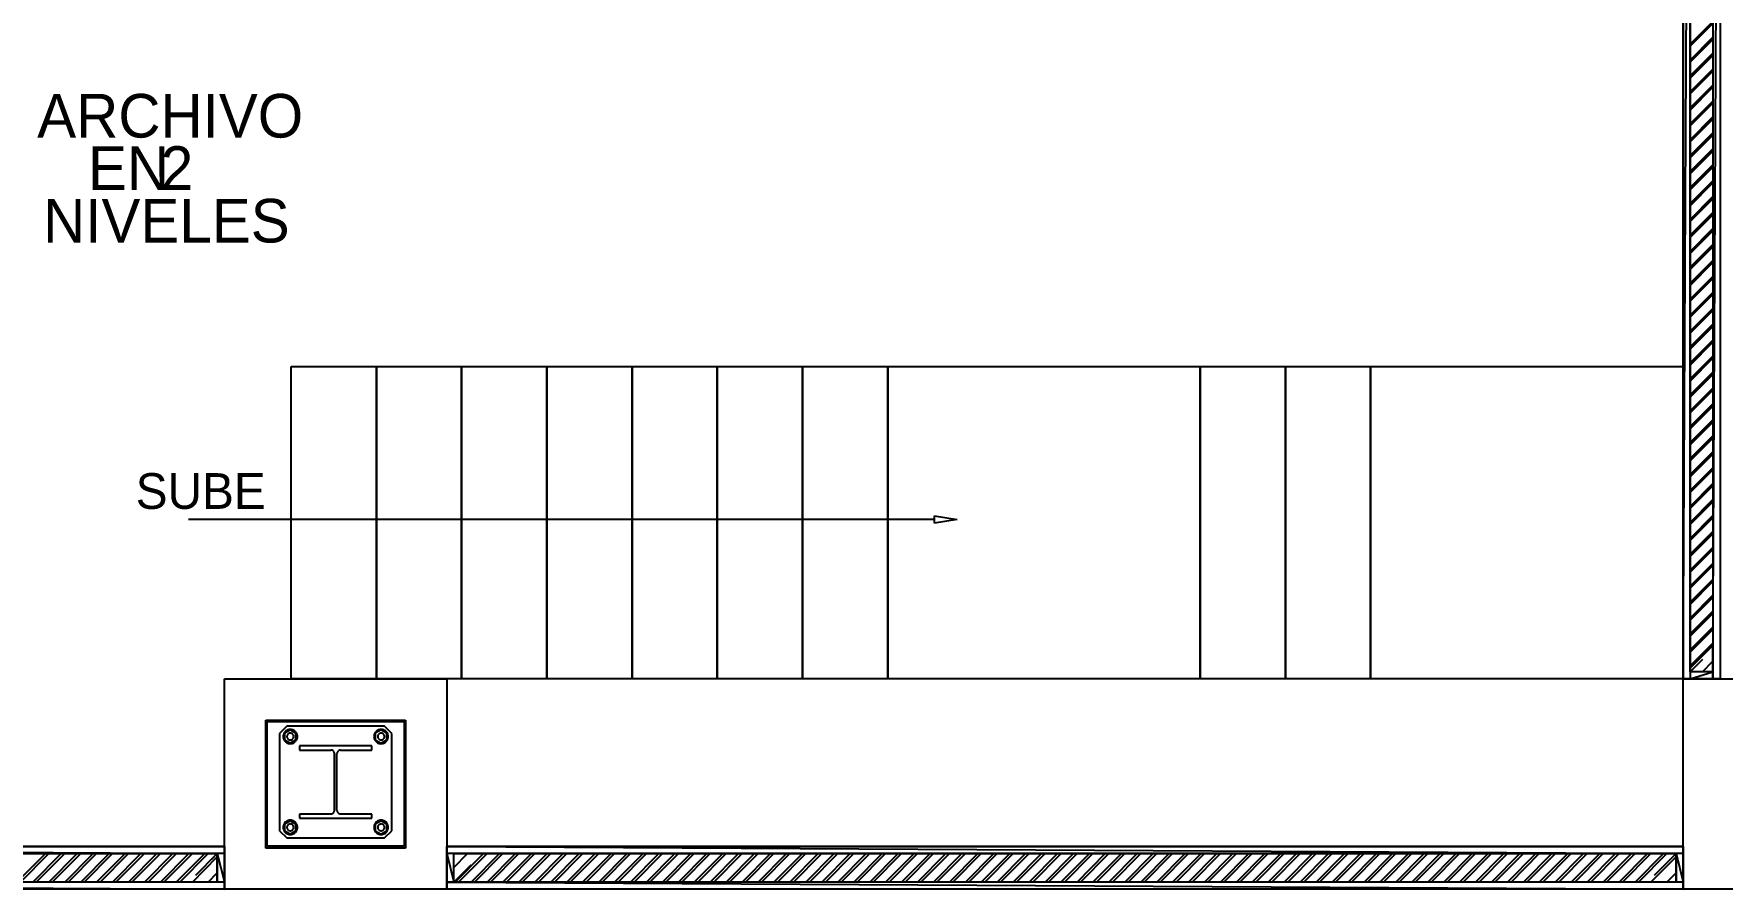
# Model space of a CAD drawing. Header units: millimetres. Extents: x 7649 to 34105, y 3983 to 25377.
# Drawn here: x 22382 to 28326, y 5375 to 8386 of the extents above; entities that cross this region are included whole.
import ezdxf

# ---------------------------------------------------------------- set-up
doc = ezdxf.new("R2010")
doc.units = ezdxf.units.MM

msp = doc.modelspace()

# ---------------------------------------------------------------- linework, layer by layer
at = {"layer": 'GEOMETRY', "color": 7}
for p, q in [((28188.00278, 11418.00556), (28188.00278, 6115.22639)), ((28188.00278, 6115.22639), (28212.87361, 11418.00556)), ((28188.00278, 6115.22639), (28212.87361, 11418.00556)), ((28212.87361, 11418.00556), (28212.87361, 6115.22639)), ((28292.77778, 11418.00556), (28292.77778, 6115.22639)), ((28292.77778, 6115.22639), (28318.17778, 11418.00556)), ((28292.77778, 6115.22639), (28318.17778, 11418.00556)), ((28318.17778, 11418.00556), (28318.17778, 6115.22639)), ((28212.87361, 8349.89722), (28292.77778, 8429.80139)), ((28212.87361, 8342.48889), (28292.77778, 8422.39306)), ((28212.87361, 8293.80556), (28292.77778, 8373.70972)), ((28212.87361, 8286.39722), (28292.77778, 8366.30139)), ((28212.87361, 8237.71389), (28292.77778, 8317.61806)), ((28212.87361, 8230.30556), (28292.77778, 8310.20972)), ((28212.87361, 8181.62222), (28292.77778, 8261.52639)), ((28212.87361, 8174.21389), (28292.77778, 8254.11806)), ((28212.87361, 8125.53056), (28292.77778, 8205.43472)), ((28212.87361, 8117.59306), (28292.77778, 8198.02639)), ((28212.87361, 8069.43889), (28292.77778, 8149.34306)), ((28212.87361, 8061.50139), (28292.77778, 8141.93472)), ((28212.87361, 8013.34722), (28292.77778, 8093.25139)), ((28212.87361, 8005.40972), (28292.77778, 8085.84306)), ((28212.87361, 7957.25556), (28292.77778, 8037.15972)), ((28212.87361, 7949.31806), (28292.77778, 8029.22222)), ((28212.87361, 7901.16389), (28292.77778, 7981.06806)), ((28212.87361, 7893.22639), (28292.77778, 7973.13056)), ((28212.87361, 7845.07222), (28292.77778, 7924.97639)), ((28212.87361, 7837.13472), (28292.77778, 7917.03889)), ((28212.87361, 7788.98056), (28292.77778, 7868.88472)), ((28212.87361, 7781.04306), (28292.77778, 7860.94722)), ((28212.87361, 7732.88889), (28292.77778, 7812.79306)), ((28212.87361, 7724.95139), (28292.77778, 7804.85556)), ((28212.87361, 7676.79722), (28292.77778, 7756.70139)), ((28212.87361, 7668.85972), (28292.77778, 7748.76389)), ((28212.87361, 7620.17639), (28292.77778, 7700.60972)), ((28212.87361, 7612.76806), (28292.77778, 7692.67222)), ((28212.87361, 7564.08472), (28292.77778, 7644.51806)), ((28212.87361, 7556.67639), (28292.77778, 7636.58056)), ((28212.87361, 7507.99306), (28292.77778, 7588.42639)), ((28212.87361, 7500.58472), (28292.77778, 7580.48889)), ((28212.87361, 7451.90139), (28292.77778, 7531.80556)), ((28212.87361, 7444.49306), (28292.77778, 7524.39722)), ((28212.87361, 7395.80972), (28292.77778, 7475.71389)), ((28212.87361, 7388.40139), (28292.77778, 7468.30556)), ((28212.87361, 7339.71806), (28292.77778, 7419.62222)), ((28212.87361, 7332.30972), (28292.77778, 7412.21389)), ((28212.87361, 7283.62639), (28292.77778, 7363.53056)), ((28212.87361, 7276.21806), (28292.77778, 7356.12222)), ((28212.87361, 7227.53472), (28292.77778, 7307.43889)), ((28212.87361, 7219.59722), (28292.77778, 7300.03056)), ((28212.87361, 7171.44306), (28292.77778, 7251.34722)), ((28212.87361, 7163.50556), (28292.77778, 7243.93889)), ((28212.87361, 7115.35139), (28292.77778, 7195.25556)), ((28212.87361, 7107.41389), (28292.77778, 7187.31806)), ((28212.87361, 7059.25972), (28292.77778, 7139.16389)), ((28212.87361, 7051.32222), (28292.77778, 7131.22639)), ((28212.87361, 7003.16806), (28292.77778, 7083.07222)), ((28212.87361, 6995.23056), (28292.77778, 7075.13472)), ((28212.87361, 6947.07639), (28292.77778, 7026.98056)), ((28212.87361, 6939.13889), (28292.77778, 7019.04306)), ((28212.87361, 6890.98472), (28292.77778, 6970.88889)), ((28212.87361, 6883.04722), (28292.77778, 6962.95139)), ((28212.87361, 6834.89306), (28292.77778, 6914.79722)), ((28212.87361, 6826.95556), (28292.77778, 6906.85972)), ((28212.87361, 6778.27222), (28292.77778, 6858.70556)), ((28212.87361, 6770.86389), (28292.77778, 6850.76806)), ((28212.87361, 6722.18056), (28292.77778, 6802.61389)), ((28212.87361, 6714.77222), (28292.77778, 6794.67639)), ((28212.87361, 6666.08889), (28292.77778, 6746.52222)), ((28212.87361, 6658.68056), (28292.77778, 6738.58472)), ((22963.54028, 6676.14306), (22926.49861, 6676.14306)), ((25552.75278, 6676.14306), (22963.54028, 6676.14306)), ((25552.75278, 6689.37222), (25632.65694, 6676.14306)), ((25552.75278, 6662.91389), (25552.75278, 6689.37222)), ((25632.65694, 6676.14306), (25552.75278, 6662.91389)), ((28212.87361, 6609.99722), (28292.77778, 6689.90139)), ((28212.87361, 6602.58889), (28292.77778, 6682.49306)), ((28212.87361, 6553.90556), (28292.77778, 6633.80972)), ((28212.87361, 6546.49722), (28292.77778, 6626.40139)), ((28212.87361, 6497.81389), (28292.77778, 6577.71806)), ((28212.87361, 6490.40556), (28292.77778, 6570.30972)), ((28212.87361, 6441.72222), (28292.77778, 6521.62639)), ((28212.87361, 6434.31389), (28292.77778, 6514.21806)), ((28212.87361, 6385.63056), (28292.77778, 6465.53472)), ((28212.87361, 6377.69306), (28292.77778, 6458.12639)), ((28212.87361, 6329.53889), (28292.77778, 6409.44306)), ((28212.87361, 6321.60139), (28292.77778, 6402.03472)), ((28212.87361, 6273.44722), (28292.77778, 6353.35139)), ((28212.87361, 6265.50972), (28292.77778, 6345.94306)), ((28212.87361, 6217.35556), (28292.77778, 6297.25972)), ((28212.87361, 6209.41806), (28292.77778, 6289.32222)), ((28212.87361, 6161.26389), (28292.77778, 6241.16806)), ((28212.87361, 6153.32639), (28292.77778, 6233.23056)), ((28212.87361, 6140.09722), (28257.85278, 6185.07639)), ((28212.87361, 6140.09722), (28212.87361, 6115.22639)), ((28212.87361, 6115.22639), (28292.77778, 6140.09722)), ((28292.77778, 6140.09722), (28212.87361, 6140.09722)), ((28212.87361, 6115.22639), (28292.77778, 6140.09722)), ((28255.73611, 6140.09722), (28292.77778, 6177.13889)), ((28292.77778, 6140.09722), (28292.77778, 6115.22639)), ((28212.87361, 6115.22639), (28188.00278, 6115.22639)), ((28292.77778, 6115.22639), (28212.87361, 6115.22639)), ((28318.17778, 6115.22639), (28292.77778, 6115.22639)), ((23272.57361, 5949.06806), (23247.17361, 5923.66806)), ((23616.53194, 5949.06806), (23272.57361, 5949.06806)), ((23641.93194, 5923.66806), (23616.53194, 5949.06806)), ((23247.17361, 5923.66806), (23247.17361, 5580.76806)), ((23260.10306, 5915.70169), (23259.87361, 5912.29097)), ((23259.87361, 5912.29097), (23260.10306, 5908.88026)), ((23260.77144, 5918.97294), (23260.10306, 5915.70169)), ((23260.10306, 5908.88026), (23260.77144, 5905.60901)), ((23261.84881, 5922.07478), (23260.77144, 5918.97294)), ((23260.77144, 5905.60901), (23261.84881, 5902.50716)), ((23263.30523, 5924.97727), (23261.84881, 5922.07478)), ((23261.84881, 5902.50716), (23263.30523, 5899.60468)), ((23265.11076, 5927.65045), (23263.30523, 5924.97727)), ((23263.30523, 5899.60468), (23265.11076, 5896.9315)), ((23284.74444, 5935.83889), (23264.10694, 5924.19722)), ((23264.10694, 5924.19722), (23264.10694, 5900.38472)), ((23264.10694, 5900.38472), (23284.74444, 5888.74306)), ((23267.23544, 5930.06437), (23265.11076, 5927.65045)), ((23265.11076, 5896.9315), (23267.23544, 5894.51757)), ((23269.64933, 5932.18909), (23267.23544, 5930.06437)), ((23267.23544, 5894.51757), (23269.64933, 5892.39286)), ((23272.3225, 5933.99465), (23269.64933, 5932.18909)), ((23269.64933, 5892.39286), (23272.3225, 5890.58729)), ((23275.225, 5935.45111), (23272.3225, 5933.99465)), ((23272.3225, 5890.58729), (23275.225, 5889.13083)), ((23273.21147, 5913.90662), (23273.10278, 5912.29097)), ((23273.10278, 5912.29097), (23273.21147, 5910.67533)), ((23273.5281, 5915.45619), (23273.21147, 5913.90662)), ((23273.21147, 5910.67533), (23273.5281, 5909.12575)), ((23274.03848, 5916.9255), (23273.5281, 5915.45619)), ((23273.5281, 5909.12575), (23274.03848, 5907.65644)), ((23274.7284, 5918.30037), (23274.03848, 5916.9255)), ((23274.03848, 5907.65644), (23274.7284, 5906.28158)), ((23275.5837, 5919.56661), (23274.7284, 5918.30037)), ((23274.7284, 5906.28158), (23275.5837, 5905.01534)), ((23278.32688, 5936.52852), (23275.225, 5935.45111)), ((23275.225, 5889.13083), (23278.32688, 5888.05342)), ((23276.59016, 5920.71003), (23275.5837, 5919.56661)), ((23275.5837, 5905.01534), (23276.59016, 5903.87191)), ((23277.73361, 5921.71646), (23276.59016, 5920.71003)), ((23276.59016, 5903.87191), (23277.73361, 5902.86548)), ((23278.99986, 5922.57171), (23277.73361, 5921.71646)), ((23277.73361, 5902.86548), (23278.99986, 5902.01023)), ((23281.59821, 5937.19693), (23278.32688, 5936.52852)), ((23278.32688, 5888.05342), (23281.59821, 5887.38501)), ((23280.37472, 5923.2616), (23278.99986, 5922.57171)), ((23278.99986, 5902.01023), (23280.37472, 5901.32035)), ((23281.84399, 5923.77193), (23280.37472, 5923.2616)), ((23280.37472, 5901.32035), (23281.84399, 5900.81001)), ((23285.00903, 5937.42639), (23281.59821, 5937.19693)), ((23281.59821, 5887.38501), (23285.00903, 5887.15556)), ((23283.39349, 5924.08854), (23281.84399, 5923.77193)), ((23281.84399, 5900.81001), (23283.39349, 5900.49341)), ((23285.00903, 5924.19722), (23283.39349, 5924.08854)), ((23283.39349, 5900.49341), (23285.00903, 5900.38472)), ((23304.85278, 5924.19722), (23284.74444, 5935.83889)), ((23284.74444, 5888.74306), (23304.85278, 5900.38472)), ((23288.41985, 5937.19693), (23285.00903, 5937.42639)), ((23286.62457, 5924.08854), (23285.00903, 5924.19722)), ((23285.00903, 5900.38472), (23286.62457, 5900.49341)), ((23285.00903, 5887.15556), (23288.41985, 5887.38501)), ((23288.17407, 5923.77193), (23286.62457, 5924.08854)), ((23286.62457, 5900.49341), (23288.17407, 5900.81001)), ((23289.64334, 5923.2616), (23288.17407, 5923.77193)), ((23288.17407, 5900.81001), (23289.64334, 5901.32035)), ((23291.69117, 5936.52852), (23288.41985, 5937.19693)), ((23288.41985, 5887.38501), (23291.69117, 5888.05342)), ((23291.01819, 5922.57171), (23289.64334, 5923.2616)), ((23289.64334, 5901.32035), (23291.01819, 5902.01023)), ((23292.28444, 5921.71646), (23291.01819, 5922.57171)), ((23291.01819, 5902.01023), (23292.28444, 5902.86548)), ((23294.79306, 5935.45111), (23291.69117, 5936.52852)), ((23291.69117, 5888.05342), (23294.79306, 5889.13083)), ((23293.42789, 5920.71003), (23292.28444, 5921.71646)), ((23292.28444, 5902.86548), (23293.42789, 5903.87191)), ((23294.43436, 5919.56661), (23293.42789, 5920.71003)), ((23293.42789, 5903.87191), (23294.43436, 5905.01534)), ((23295.28965, 5918.30037), (23294.43436, 5919.56661)), ((23294.43436, 5905.01534), (23295.28965, 5906.28158)), ((23297.69555, 5933.99465), (23294.79306, 5935.45111)), ((23294.79306, 5889.13083), (23297.69555, 5890.58729)), ((23295.97958, 5916.9255), (23295.28965, 5918.30037)), ((23295.28965, 5906.28158), (23295.97958, 5907.65644)), ((23296.48995, 5915.45619), (23295.97958, 5916.9255)), ((23295.97958, 5907.65644), (23296.48995, 5909.12575)), ((23296.80658, 5913.90662), (23296.48995, 5915.45619)), ((23296.48995, 5909.12575), (23296.80658, 5910.67533)), ((23296.91528, 5912.29097), (23296.80658, 5913.90662)), ((23296.80658, 5910.67533), (23296.91528, 5912.29097)), ((23300.36872, 5932.18909), (23297.69555, 5933.99465)), ((23297.69555, 5890.58729), (23300.36872, 5892.39286)), ((23302.78262, 5930.06437), (23300.36872, 5932.18909)), ((23300.36872, 5892.39286), (23302.78262, 5894.51757)), ((23304.9073, 5927.65045), (23302.78262, 5930.06437)), ((23302.78262, 5894.51757), (23304.9073, 5896.9315)), ((23304.85278, 5900.38472), (23304.85278, 5924.19722)), ((23306.71282, 5924.97727), (23304.9073, 5927.65045)), ((23304.9073, 5896.9315), (23306.71282, 5899.60468)), ((23308.16924, 5922.07478), (23306.71282, 5924.97727)), ((23306.71282, 5899.60468), (23308.16924, 5902.50716)), ((23309.24661, 5918.97294), (23308.16924, 5922.07478)), ((23308.16924, 5902.50716), (23309.24661, 5905.60901)), ((23309.915, 5915.70169), (23309.24661, 5918.97294)), ((23309.24661, 5905.60901), (23309.915, 5908.88026)), ((23310.14444, 5912.29097), (23309.915, 5915.70169)), ((23309.915, 5908.88026), (23310.14444, 5912.29097)), ((23579.71973, 5915.70169), (23579.49028, 5912.29097)), ((23579.49028, 5912.29097), (23579.71973, 5908.88026)), ((23580.38811, 5918.97294), (23579.71973, 5915.70169)), ((23579.71973, 5908.88026), (23580.38811, 5905.60901)), ((23581.46548, 5922.07478), (23580.38811, 5918.97294)), ((23580.38811, 5905.60901), (23581.46548, 5902.50716)), ((23582.9219, 5924.97727), (23581.46548, 5922.07478)), ((23581.46548, 5902.50716), (23582.9219, 5899.60468)), ((23584.72742, 5927.65045), (23582.9219, 5924.97727)), ((23582.9219, 5899.60468), (23584.72742, 5896.9315)), ((23604.36111, 5935.83889), (23584.25278, 5924.19722)), ((23584.25278, 5924.19722), (23584.25278, 5900.38472)), ((23584.25278, 5900.38472), (23604.36111, 5888.74306)), ((23586.8521, 5930.06437), (23584.72742, 5927.65045)), ((23584.72742, 5896.9315), (23586.8521, 5894.51757)), ((23589.266, 5932.18909), (23586.8521, 5930.06437)), ((23586.8521, 5894.51757), (23589.266, 5892.39286)), ((23591.93917, 5933.99465), (23589.266, 5932.18909)), ((23589.266, 5892.39286), (23591.93917, 5890.58729)), ((23594.84167, 5935.45111), (23591.93917, 5933.99465)), ((23591.93917, 5890.58729), (23594.84167, 5889.13083)), ((23592.82814, 5913.90662), (23592.71944, 5912.29097)), ((23592.71944, 5912.29097), (23592.82814, 5910.67533)), ((23593.14477, 5915.45619), (23592.82814, 5913.90662)), ((23592.82814, 5910.67533), (23593.14477, 5909.12575)), ((23593.65514, 5916.9255), (23593.14477, 5915.45619)), ((23593.14477, 5909.12575), (23593.65514, 5907.65644)), ((23594.34507, 5918.30037), (23593.65514, 5916.9255)), ((23593.65514, 5907.65644), (23594.34507, 5906.28158)), ((23595.20036, 5919.56661), (23594.34507, 5918.30037)), ((23594.34507, 5906.28158), (23595.20036, 5905.01534)), ((23597.94355, 5936.52852), (23594.84167, 5935.45111)), ((23594.84167, 5889.13083), (23597.94355, 5888.05342)), ((23596.20683, 5920.71003), (23595.20036, 5919.56661)), ((23595.20036, 5905.01534), (23596.20683, 5903.87191)), ((23597.35028, 5921.71646), (23596.20683, 5920.71003)), ((23596.20683, 5903.87191), (23597.35028, 5902.86548)), ((23598.61653, 5922.57171), (23597.35028, 5921.71646)), ((23597.35028, 5902.86548), (23598.61653, 5902.01023)), ((23601.21487, 5937.19693), (23597.94355, 5936.52852)), ((23597.94355, 5888.05342), (23601.21487, 5887.38501)), ((23599.99138, 5923.2616), (23598.61653, 5922.57171)), ((23598.61653, 5902.01023), (23599.99138, 5901.32035)), ((23601.46066, 5923.77193), (23599.99138, 5923.2616)), ((23599.99138, 5901.32035), (23601.46066, 5900.81001)), ((23604.62569, 5937.42639), (23601.21487, 5937.19693)), ((23601.21487, 5887.38501), (23604.62569, 5887.15556)), ((23603.01016, 5924.08854), (23601.46066, 5923.77193)), ((23601.46066, 5900.81001), (23603.01016, 5900.49341)), ((23604.62569, 5924.19722), (23603.01016, 5924.08854)), ((23603.01016, 5900.49341), (23604.62569, 5900.38472)), ((23624.99861, 5924.19722), (23604.36111, 5935.83889)), ((23604.36111, 5888.74306), (23624.99861, 5900.38472)), ((23608.03652, 5937.19693), (23604.62569, 5937.42639)), ((23606.24123, 5924.08854), (23604.62569, 5924.19722)), ((23604.62569, 5900.38472), (23606.24123, 5900.49341)), ((23604.62569, 5887.15556), (23608.03652, 5887.38501)), ((23607.79073, 5923.77193), (23606.24123, 5924.08854)), ((23606.24123, 5900.49341), (23607.79073, 5900.81001)), ((23609.26, 5923.2616), (23607.79073, 5923.77193)), ((23607.79073, 5900.81001), (23609.26, 5901.32035)), ((23611.30784, 5936.52852), (23608.03652, 5937.19693)), ((23608.03652, 5887.38501), (23611.30784, 5888.05342)), ((23610.63486, 5922.57171), (23609.26, 5923.2616)), ((23609.26, 5901.32035), (23610.63486, 5902.01023)), ((23611.90111, 5921.71646), (23610.63486, 5922.57171)), ((23610.63486, 5902.01023), (23611.90111, 5902.86548)), ((23614.40972, 5935.45111), (23611.30784, 5936.52852)), ((23611.30784, 5888.05342), (23614.40972, 5889.13083)), ((23613.04456, 5920.71003), (23611.90111, 5921.71646)), ((23611.90111, 5902.86548), (23613.04456, 5903.87191)), ((23614.05103, 5919.56661), (23613.04456, 5920.71003)), ((23613.04456, 5903.87191), (23614.05103, 5905.01534)), ((23614.90632, 5918.30037), (23614.05103, 5919.56661)), ((23614.05103, 5905.01534), (23614.90632, 5906.28158)), ((23617.31222, 5933.99465), (23614.40972, 5935.45111)), ((23614.40972, 5889.13083), (23617.31222, 5890.58729)), ((23615.59625, 5916.9255), (23614.90632, 5918.30037)), ((23614.90632, 5906.28158), (23615.59625, 5907.65644)), ((23616.10662, 5915.45619), (23615.59625, 5916.9255)), ((23615.59625, 5907.65644), (23616.10662, 5909.12575)), ((23616.42325, 5913.90662), (23616.10662, 5915.45619)), ((23616.10662, 5909.12575), (23616.42325, 5910.67533)), ((23616.53194, 5912.29097), (23616.42325, 5913.90662)), ((23616.42325, 5910.67533), (23616.53194, 5912.29097)), ((23619.98539, 5932.18909), (23617.31222, 5933.99465)), ((23617.31222, 5890.58729), (23619.98539, 5892.39286)), ((23622.39929, 5930.06437), (23619.98539, 5932.18909)), ((23619.98539, 5892.39286), (23622.39929, 5894.51757)), ((23624.52397, 5927.65045), (23622.39929, 5930.06437)), ((23622.39929, 5894.51757), (23624.52397, 5896.9315)), ((23626.32949, 5924.97727), (23624.52397, 5927.65045)), ((23624.52397, 5896.9315), (23626.32949, 5899.60468)), ((23624.99861, 5900.38472), (23624.99861, 5924.19722)), ((23627.78591, 5922.07478), (23626.32949, 5924.97727)), ((23626.32949, 5899.60468), (23627.78591, 5902.50716)), ((23628.86328, 5918.97294), (23627.78591, 5922.07478)), ((23627.78591, 5902.50716), (23628.86328, 5905.60901)), ((23629.53166, 5915.70169), (23628.86328, 5918.97294)), ((23628.86328, 5905.60901), (23629.53166, 5908.88026)), ((23629.76111, 5912.29097), (23629.53166, 5915.70169)), ((23629.53166, 5908.88026), (23629.76111, 5912.29097)), ((23641.93194, 5580.76806), (23641.93194, 5923.66806)), ((23572.08194, 5879.21806), (23317.02361, 5879.21806)), ((23317.02361, 5879.21806), (23317.02361, 5864.93056)), ((23317.02361, 5864.93056), (23427.61944, 5864.93056)), ((23429.57164, 5864.81703), (23427.88403, 5864.93056)), ((23431.19018, 5864.48634), (23429.57164, 5864.81703)), ((23432.72485, 5863.95331), (23431.19018, 5864.48634)), ((23434.16084, 5863.23274), (23432.72485, 5863.95331)), ((23435.48334, 5862.33945), (23434.16084, 5863.23274)), ((23436.67755, 5861.28827), (23435.48334, 5862.33945)), ((23437.72866, 5860.09401), (23436.67755, 5861.28827)), ((23438.62185, 5858.77149), (23437.72866, 5860.09401)), ((23439.34234, 5857.33553), (23438.62185, 5858.77149)), ((23439.8753, 5855.80093), (23439.34234, 5857.33553)), ((23440.20594, 5854.18253), (23439.8753, 5855.80093)), ((23440.31944, 5852.49514), (23440.20594, 5854.18253)), ((23440.31944, 5652.20556), (23440.31944, 5852.23056)), ((23448.78611, 5652.20556), (23448.78611, 5852.23056)), ((23449.42878, 5854.18253), (23449.31528, 5852.49514)), ((23449.75942, 5855.80093), (23449.42878, 5854.18253)), ((23450.29238, 5857.33553), (23449.75942, 5855.80093)), ((23451.01287, 5858.77149), (23450.29238, 5857.33553)), ((23451.90607, 5860.09401), (23451.01287, 5858.77149)), ((23452.95717, 5861.28827), (23451.90607, 5860.09401)), ((23454.15138, 5862.33945), (23452.95717, 5861.28827)), ((23455.47388, 5863.23274), (23454.15138, 5862.33945)), ((23456.90987, 5863.95331), (23455.47388, 5863.23274)), ((23458.44454, 5864.48634), (23456.90987, 5863.95331)), ((23460.06308, 5864.81703), (23458.44454, 5864.48634)), ((23461.75069, 5864.93056), (23460.06308, 5864.81703)), ((23461.48611, 5864.93056), (23572.08194, 5864.93056)), ((23572.08194, 5864.93056), (23572.08194, 5879.21806)), ((23438.62185, 5646.19379), (23439.34234, 5647.62975)), ((23439.34234, 5647.62975), (23439.8753, 5649.16434)), ((23439.8753, 5649.16434), (23440.20594, 5650.78275)), ((23440.20594, 5650.78275), (23440.31944, 5652.47014)), ((23449.31528, 5652.47014), (23449.42878, 5650.78275)), ((23449.42878, 5650.78275), (23449.75942, 5649.16434)), ((23449.75942, 5649.16434), (23450.29238, 5647.62975)), ((23450.29238, 5647.62975), (23451.01287, 5646.19379)), ((23260.10306, 5596.08502), (23259.87361, 5592.67431)), ((23259.87361, 5592.67431), (23260.10306, 5589.26359)), ((23260.77144, 5599.35627), (23260.10306, 5596.08502)), ((23260.10306, 5589.26359), (23260.77144, 5585.99234)), ((23261.84881, 5602.45812), (23260.77144, 5599.35627)), ((23263.30523, 5605.3606), (23261.84881, 5602.45812)), ((23265.11076, 5608.03378), (23263.30523, 5605.3606)), ((23284.74444, 5615.69306), (23264.10694, 5604.05139)), ((23264.10694, 5604.05139), (23264.10694, 5580.23889)), ((23267.23544, 5610.4477), (23265.11076, 5608.03378)), ((23269.64933, 5612.57242), (23267.23544, 5610.4477)), ((23272.3225, 5614.37799), (23269.64933, 5612.57242)), ((23275.225, 5615.83445), (23272.3225, 5614.37799)), ((23273.21147, 5594.28995), (23273.10278, 5592.67431)), ((23273.10278, 5592.67431), (23273.21147, 5591.05866)), ((23273.5281, 5595.83952), (23273.21147, 5594.28995)), ((23273.21147, 5591.05866), (23273.5281, 5589.50909)), ((23274.03848, 5597.30883), (23273.5281, 5595.83952)), ((23273.5281, 5589.50909), (23274.03848, 5588.03978)), ((23274.7284, 5598.6837), (23274.03848, 5597.30883)), ((23274.03848, 5588.03978), (23274.7284, 5586.66491)), ((23275.5837, 5599.94994), (23274.7284, 5598.6837)), ((23278.32688, 5616.91186), (23275.225, 5615.83445)), ((23276.59016, 5601.09337), (23275.5837, 5599.94994)), ((23277.73361, 5602.0998), (23276.59016, 5601.09337)), ((23278.99986, 5602.95504), (23277.73361, 5602.0998)), ((23281.59821, 5617.58026), (23278.32688, 5616.91186)), ((23280.37472, 5603.64493), (23278.99986, 5602.95504)), ((23281.84399, 5604.15527), (23280.37472, 5603.64493)), ((23285.00903, 5617.80972), (23281.59821, 5617.58026)), ((23283.39349, 5604.47187), (23281.84399, 5604.15527)), ((23285.00903, 5604.58056), (23283.39349, 5604.47187)), ((23304.85278, 5604.05139), (23284.74444, 5615.69306)), ((23288.41985, 5617.58026), (23285.00903, 5617.80972)), ((23286.62457, 5604.47187), (23285.00903, 5604.58056)), ((23288.17407, 5604.15527), (23286.62457, 5604.47187)), ((23289.64334, 5603.64493), (23288.17407, 5604.15527)), ((23291.69117, 5616.91186), (23288.41985, 5617.58026)), ((23291.01819, 5602.95504), (23289.64334, 5603.64493)), ((23292.28444, 5602.0998), (23291.01819, 5602.95504)), ((23294.79306, 5615.83445), (23291.69117, 5616.91186)), ((23293.42789, 5601.09337), (23292.28444, 5602.0998)), ((23294.43436, 5599.94994), (23293.42789, 5601.09337)), ((23295.28965, 5598.6837), (23294.43436, 5599.94994)), ((23297.69555, 5614.37799), (23294.79306, 5615.83445)), ((23295.97958, 5597.30883), (23295.28965, 5598.6837)), ((23295.28965, 5586.66491), (23295.97958, 5588.03978)), ((23296.48995, 5595.83952), (23295.97958, 5597.30883)), ((23295.97958, 5588.03978), (23296.48995, 5589.50909)), ((23296.80658, 5594.28995), (23296.48995, 5595.83952)), ((23296.48995, 5589.50909), (23296.80658, 5591.05866)), ((23296.91528, 5592.67431), (23296.80658, 5594.28995)), ((23296.80658, 5591.05866), (23296.91528, 5592.67431)), ((23300.36872, 5612.57242), (23297.69555, 5614.37799)), ((23302.78262, 5610.4477), (23300.36872, 5612.57242)), ((23304.9073, 5608.03378), (23302.78262, 5610.4477)), ((23304.85278, 5580.23889), (23304.85278, 5604.05139)), ((23306.71282, 5605.3606), (23304.9073, 5608.03378)), ((23308.16924, 5602.45812), (23306.71282, 5605.3606)), ((23309.24661, 5599.35627), (23308.16924, 5602.45812)), ((23309.915, 5596.08502), (23309.24661, 5599.35627)), ((23309.24661, 5585.99234), (23309.915, 5589.26359)), ((23310.14444, 5592.67431), (23309.915, 5596.08502)), ((23309.915, 5589.26359), (23310.14444, 5592.67431)), ((23427.61944, 5639.50556), (23317.02361, 5639.50556)), ((23317.02361, 5639.50556), (23317.02361, 5625.21806)), ((23317.02361, 5625.21806), (23572.08194, 5625.21806)), ((23427.88403, 5640.03472), (23429.57164, 5640.14824)), ((23429.57164, 5640.14824), (23431.19018, 5640.47893)), ((23431.19018, 5640.47893), (23432.72485, 5641.01197)), ((23432.72485, 5641.01197), (23434.16084, 5641.73254)), ((23434.16084, 5641.73254), (23435.48334, 5642.62583)), ((23435.48334, 5642.62583), (23436.67755, 5643.67701)), ((23436.67755, 5643.67701), (23437.72866, 5644.87127)), ((23437.72866, 5644.87127), (23438.62185, 5646.19379)), ((23451.01287, 5646.19379), (23451.90607, 5644.87127)), ((23451.90607, 5644.87127), (23452.95717, 5643.67701)), ((23452.95717, 5643.67701), (23454.15138, 5642.62583)), ((23454.15138, 5642.62583), (23455.47388, 5641.73254)), ((23455.47388, 5641.73254), (23456.90987, 5641.01197)), ((23456.90987, 5641.01197), (23458.44454, 5640.47893)), ((23458.44454, 5640.47893), (23460.06308, 5640.14824)), ((23460.06308, 5640.14824), (23461.75069, 5640.03472)), ((23572.08194, 5639.50556), (23461.48611, 5639.50556)), ((23572.08194, 5625.21806), (23572.08194, 5639.50556)), ((23579.71973, 5596.08502), (23579.49028, 5592.67431)), ((23579.49028, 5592.67431), (23579.71973, 5589.26359)), ((23580.38811, 5599.35627), (23579.71973, 5596.08502)), ((23579.71973, 5589.26359), (23580.38811, 5585.99234)), ((23581.46548, 5602.45812), (23580.38811, 5599.35627)), ((23582.9219, 5605.3606), (23581.46548, 5602.45812)), ((23584.72742, 5608.03378), (23582.9219, 5605.3606)), ((23604.36111, 5615.69306), (23584.25278, 5604.05139)), ((23584.25278, 5604.05139), (23584.25278, 5580.23889)), ((23586.8521, 5610.4477), (23584.72742, 5608.03378)), ((23589.266, 5612.57242), (23586.8521, 5610.4477)), ((23591.93917, 5614.37799), (23589.266, 5612.57242)), ((23594.84167, 5615.83445), (23591.93917, 5614.37799)), ((23592.82814, 5594.28995), (23592.71944, 5592.67431)), ((23592.71944, 5592.67431), (23592.82814, 5591.05866)), ((23593.14477, 5595.83952), (23592.82814, 5594.28995)), ((23592.82814, 5591.05866), (23593.14477, 5589.50909)), ((23593.65514, 5597.30883), (23593.14477, 5595.83952)), ((23593.14477, 5589.50909), (23593.65514, 5588.03978)), ((23594.34507, 5598.6837), (23593.65514, 5597.30883)), ((23593.65514, 5588.03978), (23594.34507, 5586.66491)), ((23595.20036, 5599.94994), (23594.34507, 5598.6837)), ((23597.94355, 5616.91186), (23594.84167, 5615.83445)), ((23596.20683, 5601.09337), (23595.20036, 5599.94994)), ((23597.35028, 5602.0998), (23596.20683, 5601.09337)), ((23598.61653, 5602.95504), (23597.35028, 5602.0998)), ((23601.21487, 5617.58026), (23597.94355, 5616.91186)), ((23599.99138, 5603.64493), (23598.61653, 5602.95504)), ((23601.46066, 5604.15527), (23599.99138, 5603.64493)), ((23604.62569, 5617.80972), (23601.21487, 5617.58026)), ((23603.01016, 5604.47187), (23601.46066, 5604.15527)), ((23604.62569, 5604.58056), (23603.01016, 5604.47187)), ((23624.99861, 5604.05139), (23604.36111, 5615.69306)), ((23608.03652, 5617.58026), (23604.62569, 5617.80972)), ((23606.24123, 5604.47187), (23604.62569, 5604.58056)), ((23607.79073, 5604.15527), (23606.24123, 5604.47187)), ((23609.26, 5603.64493), (23607.79073, 5604.15527)), ((23611.30784, 5616.91186), (23608.03652, 5617.58026)), ((23610.63486, 5602.95504), (23609.26, 5603.64493)), ((23611.90111, 5602.0998), (23610.63486, 5602.95504)), ((23614.40972, 5615.83445), (23611.30784, 5616.91186)), ((23613.04456, 5601.09337), (23611.90111, 5602.0998)), ((23614.05103, 5599.94994), (23613.04456, 5601.09337)), ((23614.90632, 5598.6837), (23614.05103, 5599.94994)), ((23617.31222, 5614.37799), (23614.40972, 5615.83445)), ((23615.59625, 5597.30883), (23614.90632, 5598.6837)), ((23614.90632, 5586.66491), (23615.59625, 5588.03978)), ((23616.10662, 5595.83952), (23615.59625, 5597.30883)), ((23615.59625, 5588.03978), (23616.10662, 5589.50909)), ((23616.42325, 5594.28995), (23616.10662, 5595.83952)), ((23616.10662, 5589.50909), (23616.42325, 5591.05866)), ((23616.53194, 5592.67431), (23616.42325, 5594.28995)), ((23616.42325, 5591.05866), (23616.53194, 5592.67431)), ((23619.98539, 5612.57242), (23617.31222, 5614.37799)), ((23622.39929, 5610.4477), (23619.98539, 5612.57242)), ((23624.52397, 5608.03378), (23622.39929, 5610.4477)), ((23626.32949, 5605.3606), (23624.52397, 5608.03378)), ((23624.99861, 5580.23889), (23624.99861, 5604.05139)), ((23627.78591, 5602.45812), (23626.32949, 5605.3606)), ((23628.86328, 5599.35627), (23627.78591, 5602.45812)), ((23629.53166, 5596.08502), (23628.86328, 5599.35627)), ((23628.86328, 5585.99234), (23629.53166, 5589.26359)), ((23629.76111, 5592.67431), (23629.53166, 5596.08502)), ((23629.53166, 5589.26359), (23629.76111, 5592.67431)), ((23247.17361, 5580.76806), (23272.57361, 5555.36806)), ((23260.77144, 5585.99234), (23261.84881, 5582.8905)), ((23261.84881, 5582.8905), (23263.30523, 5579.98801)), ((23263.30523, 5579.98801), (23265.11076, 5577.31483)), ((23264.10694, 5580.23889), (23284.74444, 5568.59722)), ((23265.11076, 5577.31483), (23267.23544, 5574.90091)), ((23267.23544, 5574.90091), (23269.64933, 5572.77619)), ((23269.64933, 5572.77619), (23272.3225, 5570.97062)), ((23272.3225, 5570.97062), (23275.225, 5569.51416)), ((23272.57361, 5555.36806), (23616.53194, 5555.36806)), ((23274.7284, 5586.66491), (23275.5837, 5585.39867)), ((23275.225, 5569.51416), (23278.32688, 5568.43675)), ((23275.5837, 5585.39867), (23276.59016, 5584.25525)), ((23276.59016, 5584.25525), (23277.73361, 5583.24882)), ((23277.73361, 5583.24882), (23278.99986, 5582.39357)), ((23278.32688, 5568.43675), (23281.59821, 5567.76835)), ((23278.99986, 5582.39357), (23280.37472, 5581.70368)), ((23280.37472, 5581.70368), (23281.84399, 5581.19335)), ((23281.59821, 5567.76835), (23285.00903, 5567.53889)), ((23281.84399, 5581.19335), (23283.39349, 5580.87674)), ((23283.39349, 5580.87674), (23285.00903, 5580.76806)), ((23284.74444, 5568.59722), (23304.85278, 5580.23889)), ((23285.00903, 5580.76806), (23286.62457, 5580.87674)), ((23285.00903, 5567.53889), (23288.41985, 5567.76835)), ((23286.62457, 5580.87674), (23288.17407, 5581.19335)), ((23288.17407, 5581.19335), (23289.64334, 5581.70368)), ((23288.41985, 5567.76835), (23291.69117, 5568.43675)), ((23289.64334, 5581.70368), (23291.01819, 5582.39357)), ((23291.01819, 5582.39357), (23292.28444, 5583.24882)), ((23291.69117, 5568.43675), (23294.79306, 5569.51416)), ((23292.28444, 5583.24882), (23293.42789, 5584.25525)), ((23293.42789, 5584.25525), (23294.43436, 5585.39867)), ((23294.43436, 5585.39867), (23295.28965, 5586.66491)), ((23294.79306, 5569.51416), (23297.69555, 5570.97062)), ((23297.69555, 5570.97062), (23300.36872, 5572.77619)), ((23300.36872, 5572.77619), (23302.78262, 5574.90091)), ((23302.78262, 5574.90091), (23304.9073, 5577.31483)), ((23304.9073, 5577.31483), (23306.71282, 5579.98801)), ((23306.71282, 5579.98801), (23308.16924, 5582.8905)), ((23308.16924, 5582.8905), (23309.24661, 5585.99234)), ((23580.38811, 5585.99234), (23581.46548, 5582.8905)), ((23581.46548, 5582.8905), (23582.9219, 5579.98801)), ((23582.9219, 5579.98801), (23584.72742, 5577.31483)), ((23584.25278, 5580.23889), (23604.36111, 5568.59722)), ((23584.72742, 5577.31483), (23586.8521, 5574.90091)), ((23586.8521, 5574.90091), (23589.266, 5572.77619)), ((23589.266, 5572.77619), (23591.93917, 5570.97062)), ((23591.93917, 5570.97062), (23594.84167, 5569.51416)), ((23594.34507, 5586.66491), (23595.20036, 5585.39867)), ((23594.84167, 5569.51416), (23597.94355, 5568.43675)), ((23595.20036, 5585.39867), (23596.20683, 5584.25525)), ((23596.20683, 5584.25525), (23597.35028, 5583.24882)), ((23597.35028, 5583.24882), (23598.61653, 5582.39357)), ((23597.94355, 5568.43675), (23601.21487, 5567.76835)), ((23598.61653, 5582.39357), (23599.99138, 5581.70368)), ((23599.99138, 5581.70368), (23601.46066, 5581.19335)), ((23601.21487, 5567.76835), (23604.62569, 5567.53889)), ((23601.46066, 5581.19335), (23603.01016, 5580.87674)), ((23603.01016, 5580.87674), (23604.62569, 5580.76806)), ((23604.36111, 5568.59722), (23624.99861, 5580.23889)), ((23604.62569, 5580.76806), (23606.24123, 5580.87674)), ((23604.62569, 5567.53889), (23608.03652, 5567.76835)), ((23606.24123, 5580.87674), (23607.79073, 5581.19335)), ((23607.79073, 5581.19335), (23609.26, 5581.70368)), ((23608.03652, 5567.76835), (23611.30784, 5568.43675)), ((23609.26, 5581.70368), (23610.63486, 5582.39357)), ((23610.63486, 5582.39357), (23611.90111, 5583.24882)), ((23611.30784, 5568.43675), (23614.40972, 5569.51416)), ((23611.90111, 5583.24882), (23613.04456, 5584.25525)), ((23613.04456, 5584.25525), (23614.05103, 5585.39867)), ((23614.05103, 5585.39867), (23614.90632, 5586.66491)), ((23614.40972, 5569.51416), (23617.31222, 5570.97062)), ((23616.53194, 5555.36806), (23641.93194, 5580.76806)), ((23617.31222, 5570.97062), (23619.98539, 5572.77619)), ((23619.98539, 5572.77619), (23622.39929, 5574.90091)), ((23622.39929, 5574.90091), (23624.52397, 5577.31483)), ((23624.52397, 5577.31483), (23626.32949, 5579.98801)), ((23626.32949, 5579.98801), (23627.78591, 5582.8905)), ((23627.78591, 5582.8905), (23628.86328, 5585.99234)), ((23053.49861, 5525.20556), (18701.10278, 5525.20556)), ((18701.10278, 5525.20556), (23053.49861, 5500.33472)), ((18701.10278, 5525.20556), (23053.49861, 5500.33472)), ((23053.49861, 5500.33472), (18701.10278, 5500.33472)), ((22322.71944, 5400.32222), (22422.73194, 5500.33472)), ((22334.89028, 5400.32222), (22434.90278, 5500.33472)), ((22378.81111, 5400.32222), (22478.82361, 5500.33472)), ((22390.98194, 5400.32222), (22490.99444, 5500.33472)), ((22434.90278, 5400.32222), (22534.91528, 5500.33472)), ((22447.07361, 5400.32222), (22547.08611, 5500.33472)), ((22490.99444, 5400.32222), (22591.00694, 5500.33472)), ((22503.16528, 5400.32222), (22603.17778, 5500.33472)), ((22547.08611, 5400.32222), (22647.09861, 5500.33472)), ((22559.25694, 5400.32222), (22659.26944, 5500.33472)), ((22603.17778, 5400.32222), (22703.19028, 5500.33472)), ((22615.34861, 5400.32222), (22715.36111, 5500.33472)), ((22659.26944, 5400.32222), (22759.28194, 5500.33472)), ((22671.44028, 5400.32222), (22771.45278, 5500.33472)), ((22715.36111, 5400.32222), (22815.37361, 5500.33472)), ((22727.53194, 5400.32222), (22827.54444, 5500.33472)), ((22771.45278, 5400.32222), (22871.46528, 5500.33472)), ((22784.15278, 5400.32222), (22884.16528, 5500.33472)), ((22827.54444, 5400.32222), (22927.55694, 5500.33472)), ((22840.24444, 5400.32222), (22940.25694, 5500.33472)), ((22883.63611, 5400.32222), (22983.64861, 5500.33472)), ((22896.33611, 5400.32222), (22996.34861, 5500.33472)), ((22940.25694, 5400.32222), (23028.09861, 5488.69306)), ((22952.42778, 5424.13472), (23028.09861, 5500.33472)), ((23008.51944, 5480.22639), (23028.09861, 5500.33472)), ((23053.49861, 5500.33472), (23028.09861, 5500.33472)), ((23028.09861, 5500.33472), (23053.49861, 5400.32222)), ((23028.09861, 5500.33472), (23053.49861, 5400.32222)), ((23028.09861, 5400.32222), (23028.09861, 5500.33472)), ((23053.49861, 5500.33472), (23053.49861, 5525.20556)), ((23053.49861, 5400.32222), (23053.49861, 5500.33472)), ((23203.25278, 5527.32222), (23685.85278, 5527.32222)), ((28188.00278, 5525.20556), (23835.60694, 5525.20556)), ((23835.60694, 5525.20556), (28188.00278, 5500.33472)), ((23835.60694, 5525.20556), (28188.00278, 5500.33472)), ((23835.60694, 5500.33472), (23835.60694, 5525.20556)), ((28188.00278, 5500.33472), (23835.60694, 5500.33472)), ((23861.00694, 5500.33472), (23835.60694, 5500.33472)), ((23835.60694, 5500.33472), (23861.00694, 5400.32222)), ((23835.60694, 5500.33472), (23861.00694, 5400.32222)), ((23835.60694, 5400.32222), (23835.60694, 5500.33472)), ((23861.00694, 5400.32222), (23861.00694, 5500.33472)), ((23861.00694, 5451.65139), (23909.16111, 5500.33472)), ((23865.24028, 5400.32222), (23965.25278, 5500.33472)), ((23877.41111, 5400.32222), (23977.42361, 5500.33472)), ((23921.33194, 5400.32222), (24021.34444, 5500.33472)), ((23933.50278, 5400.32222), (24033.51528, 5500.33472)), ((23977.42361, 5400.32222), (24077.43611, 5500.33472)), ((23989.59444, 5400.32222), (24089.60694, 5500.33472)), ((24033.51528, 5400.32222), (24133.52778, 5500.33472)), ((24045.68611, 5400.32222), (24145.69861, 5500.33472)), ((24089.60694, 5400.32222), (24189.61944, 5500.33472)), ((24101.77778, 5400.32222), (24201.79028, 5500.33472)), ((24145.69861, 5400.32222), (24245.71111, 5500.33472)), ((24158.39861, 5400.32222), (24258.41111, 5500.33472)), ((24201.79028, 5400.32222), (24301.80278, 5500.33472)), ((24214.49028, 5400.32222), (24314.50278, 5500.33472)), ((24257.88194, 5400.32222), (24357.89444, 5500.33472)), ((24270.58194, 5400.32222), (24370.59444, 5500.33472)), ((24313.97361, 5400.32222), (24413.98611, 5500.33472)), ((24326.67361, 5400.32222), (24426.68611, 5500.33472)), ((24370.59444, 5400.32222), (24470.60694, 5500.33472)), ((24382.76528, 5400.32222), (24482.77778, 5500.33472)), ((24426.68611, 5400.32222), (24526.69861, 5500.33472)), ((24438.85694, 5400.32222), (24538.86944, 5500.33472)), ((24482.77778, 5400.32222), (24582.79028, 5500.33472)), ((24494.94861, 5400.32222), (24594.96111, 5500.33472)), ((24538.86944, 5400.32222), (24638.88194, 5500.33472)), ((24551.04028, 5400.32222), (24651.05278, 5500.33472)), ((24594.96111, 5400.32222), (24694.97361, 5500.33472)), ((24607.13194, 5400.32222), (24707.14444, 5500.33472)), ((24651.05278, 5400.32222), (24751.06528, 5500.33472)), ((24663.22361, 5400.32222), (24763.23611, 5500.33472)), ((24707.14444, 5400.32222), (24807.15694, 5500.33472)), ((24719.31528, 5400.32222), (24819.32778, 5500.33472)), ((24763.23611, 5400.32222), (24863.24861, 5500.33472)), ((24775.40694, 5400.32222), (24875.41944, 5500.33472)), ((24819.32778, 5400.32222), (24919.34028, 5500.33472)), ((24831.49861, 5400.32222), (24931.51111, 5500.33472)), ((24875.41944, 5400.32222), (24975.43194, 5500.33472)), ((24887.59028, 5400.32222), (24987.60278, 5500.33472)), ((24931.51111, 5400.32222), (25031.52361, 5500.33472)), ((24943.68194, 5400.32222), (25043.69444, 5500.33472)), ((24987.60278, 5400.32222), (25087.61528, 5500.33472)), ((25000.30278, 5400.32222), (25099.78611, 5500.33472)), ((25043.69444, 5400.32222), (25143.70694, 5500.33472)), ((25056.39444, 5400.32222), (25156.40694, 5500.33472)), ((25099.78611, 5400.32222), (25199.79861, 5500.33472)), ((25112.48611, 5400.32222), (25212.49861, 5500.33472)), ((25155.87778, 5400.32222), (25255.89028, 5500.33472)), ((25168.57778, 5400.32222), (25268.59028, 5500.33472)), ((25212.49861, 5400.32222), (25312.51111, 5500.33472)), ((25224.66944, 5400.32222), (25324.68194, 5500.33472)), ((25268.59028, 5400.32222), (25368.60278, 5500.33472)), ((25280.76111, 5400.32222), (25380.77361, 5500.33472)), ((25324.68194, 5400.32222), (25424.69444, 5500.33472)), ((25336.85278, 5400.32222), (25436.86528, 5500.33472)), ((25380.77361, 5400.32222), (25480.78611, 5500.33472)), ((25392.94444, 5400.32222), (25492.95694, 5500.33472)), ((25436.86528, 5400.32222), (25536.87778, 5500.33472)), ((25449.03611, 5400.32222), (25549.04861, 5500.33472)), ((25492.95694, 5400.32222), (25592.96944, 5500.33472)), ((25505.12778, 5400.32222), (25605.14028, 5500.33472)), ((25549.04861, 5400.32222), (25649.06111, 5500.33472)), ((25561.21944, 5400.32222), (25661.23194, 5500.33472)), ((25605.14028, 5400.32222), (25705.15278, 5500.33472)), ((25617.31111, 5400.32222), (25717.32361, 5500.33472)), ((25661.23194, 5400.32222), (25761.24444, 5500.33472)), ((25673.40278, 5400.32222), (25773.41528, 5500.33472)), ((25717.32361, 5400.32222), (25817.33611, 5500.33472)), ((25729.49444, 5400.32222), (25829.50694, 5500.33472)), ((25773.41528, 5400.32222), (25873.42778, 5500.33472)), ((25785.58611, 5400.32222), (25885.59861, 5500.33472)), ((25829.50694, 5400.32222), (25929.51944, 5500.33472)), ((25841.67778, 5400.32222), (25941.69028, 5500.33472)), ((25885.59861, 5400.32222), (25985.61111, 5500.33472)), ((25898.29861, 5400.32222), (25998.31111, 5500.33472)), ((25941.69028, 5400.32222), (26041.70278, 5500.33472)), ((25954.39028, 5400.32222), (26054.40278, 5500.33472)), ((25997.78194, 5400.32222), (26097.79444, 5500.33472)), ((26010.48194, 5400.32222), (26110.49444, 5500.33472)), ((26054.40278, 5400.32222), (26153.88611, 5500.33472)), ((26066.57361, 5400.32222), (26166.58611, 5500.33472)), ((26110.49444, 5400.32222), (26210.50694, 5500.33472)), ((26122.66528, 5400.32222), (26222.67778, 5500.33472)), ((26166.58611, 5400.32222), (26266.59861, 5500.33472)), ((26178.75694, 5400.32222), (26278.76944, 5500.33472)), ((26222.67778, 5400.32222), (26322.69028, 5500.33472)), ((26234.84861, 5400.32222), (26334.86111, 5500.33472)), ((26278.76944, 5400.32222), (26378.78194, 5500.33472)), ((26290.94028, 5400.32222), (26390.95278, 5500.33472)), ((26334.86111, 5400.32222), (26434.87361, 5500.33472)), ((26347.03194, 5400.32222), (26447.04444, 5500.33472)), ((26390.95278, 5400.32222), (26490.96528, 5500.33472)), ((26403.12361, 5400.32222), (26503.13611, 5500.33472)), ((26447.04444, 5400.32222), (26547.05694, 5500.33472)), ((26459.21528, 5400.32222), (26559.22778, 5500.33472)), ((26503.13611, 5400.32222), (26603.14861, 5500.33472)), ((26515.30694, 5400.32222), (26615.31944, 5500.33472)), ((26559.22778, 5400.32222), (26659.24028, 5500.33472)), ((26571.39861, 5400.32222), (26671.41111, 5500.33472)), ((26615.31944, 5400.32222), (26715.33194, 5500.33472)), ((26627.49028, 5400.32222), (26727.50278, 5500.33472)), ((26671.41111, 5400.32222), (26771.42361, 5500.33472)), ((26683.58194, 5400.32222), (26783.59444, 5500.33472)), ((26727.50278, 5400.32222), (26827.51528, 5500.33472)), ((26740.20278, 5400.32222), (26840.21528, 5500.33472)), ((26783.59444, 5400.32222), (26883.60694, 5500.33472)), ((26796.29444, 5400.32222), (26896.30694, 5500.33472)), ((26839.68611, 5400.32222), (26939.69861, 5500.33472)), ((26852.38611, 5400.32222), (26952.39861, 5500.33472)), ((26895.77778, 5400.32222), (26995.79028, 5500.33472)), ((26908.47778, 5400.32222), (27008.49028, 5500.33472)), ((26952.39861, 5400.32222), (27052.41111, 5500.33472)), ((26964.56944, 5400.32222), (27064.58194, 5500.33472)), ((27008.49028, 5400.32222), (27108.50278, 5500.33472)), ((27020.66111, 5400.32222), (27120.67361, 5500.33472)), ((27064.58194, 5400.32222), (27164.59444, 5500.33472)), ((27076.75278, 5400.32222), (27176.76528, 5500.33472)), ((27120.67361, 5400.32222), (27220.68611, 5500.33472)), ((27132.84444, 5400.32222), (27232.85694, 5500.33472)), ((27176.76528, 5400.32222), (27276.77778, 5500.33472)), ((27188.93611, 5400.32222), (27288.94861, 5500.33472)), ((27232.85694, 5400.32222), (27332.86944, 5500.33472)), ((27245.02778, 5400.32222), (27345.04028, 5500.33472)), ((27288.94861, 5400.32222), (27388.96111, 5500.33472)), ((27301.11944, 5400.32222), (27401.13194, 5500.33472)), ((27345.04028, 5400.32222), (27445.05278, 5500.33472)), ((27357.21111, 5400.32222), (27457.22361, 5500.33472)), ((27401.13194, 5400.32222), (27501.14444, 5500.33472)), ((27413.30278, 5400.32222), (27513.31528, 5500.33472)), ((27457.22361, 5400.32222), (27557.23611, 5500.33472)), ((27469.39444, 5400.32222), (27569.40694, 5500.33472)), ((27513.31528, 5400.32222), (27613.32778, 5500.33472)), ((27525.48611, 5400.32222), (27625.49861, 5500.33472)), ((27569.40694, 5400.32222), (27669.41944, 5500.33472)), ((27582.10694, 5400.32222), (27681.59028, 5500.33472)), ((27625.49861, 5400.32222), (27725.51111, 5500.33472)), ((27638.19861, 5400.32222), (27738.21111, 5500.33472)), ((27681.59028, 5400.32222), (27781.60278, 5500.33472)), ((27694.29028, 5400.32222), (27794.30278, 5500.33472)), ((27737.68194, 5400.32222), (27837.69444, 5500.33472)), ((27750.38194, 5400.32222), (27850.39444, 5500.33472)), ((27794.30278, 5400.32222), (27894.31528, 5500.33472)), ((27806.47361, 5400.32222), (27906.48611, 5500.33472)), ((27850.39444, 5400.32222), (27950.40694, 5500.33472)), ((27862.56528, 5400.32222), (27962.57778, 5500.33472)), ((27906.48611, 5400.32222), (28006.49861, 5500.33472)), ((27918.65694, 5400.32222), (28018.66944, 5500.33472)), ((27962.57778, 5400.32222), (28062.59028, 5500.33472)), ((27974.74861, 5400.32222), (28074.76111, 5500.33472)), ((28018.66944, 5400.32222), (28118.68194, 5500.33472)), ((28030.84028, 5400.32222), (28130.85278, 5500.33472)), ((28074.76111, 5400.32222), (28163.13194, 5488.69306)), ((28086.93194, 5424.13472), (28163.13194, 5500.33472)), ((28143.02361, 5480.22639), (28163.13194, 5500.33472)), ((28188.00278, 5500.33472), (28163.13194, 5500.33472)), ((28163.13194, 5500.33472), (28188.00278, 5400.32222)), ((28163.13194, 5500.33472), (28188.00278, 5400.32222)), ((28163.13194, 5400.32222), (28163.13194, 5500.33472)), ((28188.00278, 5500.33472), (28188.00278, 5525.20556)), ((28188.00278, 5400.32222), (28188.00278, 5500.33472)), ((22996.34861, 5400.32222), (23028.09861, 5432.07222)), ((23861.00694, 5400.32222), (23921.33194, 5460.64722)), ((28130.85278, 5400.32222), (28163.13194, 5432.07222)), ((34105.14444, 5374.92222), (7649.45694, 5374.92222)), ((23053.49861, 5400.32222), (18701.10278, 5400.32222)), ((18701.10278, 5400.32222), (23053.49861, 5374.92222)), ((18701.10278, 5400.32222), (23053.49861, 5374.92222)), ((23053.49861, 5374.92222), (18701.10278, 5374.92222)), ((23053.49861, 5400.32222), (23028.09861, 5400.32222)), ((23053.49861, 5374.92222), (23053.49861, 5400.32222)), ((23861.00694, 5400.32222), (23835.60694, 5400.32222)), ((28188.00278, 5400.32222), (23835.60694, 5400.32222)), ((23835.60694, 5400.32222), (28188.00278, 5374.92222)), ((23835.60694, 5400.32222), (28188.00278, 5374.92222)), ((23835.60694, 5374.92222), (23835.60694, 5400.32222)), ((28188.00278, 5374.92222), (23835.60694, 5374.92222)), ((23861.00694, 5400.32222), (23865.24028, 5404.55556)), ((28188.00278, 5400.32222), (28163.13194, 5400.32222)), ((28188.00278, 5374.92222), (28188.00278, 5400.32222))]:
    msp.add_line(p, q, dxfattribs=at)
at = {"layer": 'RECTANGLES', "color": 7}
for p, q in [((28188.00278, 6115.22639), (28188.00278, 11418.00556)), ((28318.17778, 11418.00556), (28318.17778, 6115.22639)), ((28212.87361, 6140.09722), (28212.87361, 11393.13472)), ((28292.77778, 11393.13472), (28292.77778, 6140.09722)), ((23287.91944, 7214.83472), (23587.95694, 7214.83472)), ((23287.91944, 6115.22639), (23287.91944, 7214.83472)), ((23587.95694, 7214.83472), (23587.95694, 6115.22639)), ((23587.95694, 7214.83472), (23887.99444, 7214.83472)), ((23587.95694, 6115.22639), (23587.95694, 7214.83472)), ((23887.99444, 7214.83472), (23887.99444, 6115.22639)), ((23887.99444, 7214.83472), (24188.03194, 7214.83472)), ((23887.99444, 6115.22639), (23887.99444, 7214.83472)), ((24188.03194, 7214.83472), (24188.03194, 6115.22639)), ((24188.03194, 7214.83472), (24488.06944, 7214.83472)), ((24188.03194, 6115.22639), (24188.03194, 7214.83472)), ((24488.06944, 7214.83472), (24488.06944, 6115.22639)), ((24488.06944, 7214.83472), (24788.10694, 7214.83472)), ((24488.06944, 6115.22639), (24488.06944, 7214.83472)), ((24788.10694, 7214.83472), (24788.10694, 6115.22639)), ((24788.10694, 7214.83472), (25088.14444, 7214.83472)), ((24788.10694, 6115.22639), (24788.10694, 7214.83472)), ((25088.14444, 7214.83472), (25088.14444, 6115.22639)), ((25088.14444, 7214.83472), (25388.18194, 7214.83472)), ((25088.14444, 6115.22639), (25088.14444, 7214.83472)), ((25388.18194, 7214.83472), (25388.18194, 6115.22639)), ((25388.18194, 7214.83472), (26487.79028, 7214.83472)), ((25388.18194, 6115.22639), (25388.18194, 7214.83472)), ((26487.79028, 7214.83472), (26787.82778, 7214.83472)), ((26487.79028, 6115.22639), (26487.79028, 7214.83472)), ((26487.79028, 7214.83472), (26487.79028, 6115.22639)), ((26787.82778, 7214.83472), (26787.82778, 6115.22639)), ((26787.82778, 7214.83472), (27087.86528, 7214.83472)), ((26787.82778, 6115.22639), (26787.82778, 7214.83472)), ((27087.86528, 7214.83472), (27087.86528, 6115.22639)), ((27087.86528, 7214.83472), (28188.00278, 7214.83472)), ((27087.86528, 6115.22639), (27087.86528, 7214.83472)), ((28188.00278, 7214.83472), (28188.00278, 6115.22639)), ((28292.77778, 6140.09722), (28212.87361, 6140.09722)), ((23053.49861, 6115.22639), (23835.60694, 6115.22639)), ((23053.49861, 5374.92222), (23053.49861, 6115.22639)), ((23587.95694, 6115.22639), (23287.91944, 6115.22639)), ((23887.99444, 6115.22639), (23587.95694, 6115.22639)), ((23835.60694, 6115.22639), (23835.60694, 5374.92222)), ((24188.03194, 6115.22639), (23887.99444, 6115.22639)), ((24488.06944, 6115.22639), (24188.03194, 6115.22639)), ((24788.10694, 6115.22639), (24488.06944, 6115.22639)), ((25088.14444, 6115.22639), (24788.10694, 6115.22639)), ((25388.18194, 6115.22639), (25088.14444, 6115.22639)), ((26487.79028, 6115.22639), (25388.18194, 6115.22639)), ((26787.82778, 6115.22639), (26487.79028, 6115.22639)), ((27087.86528, 6115.22639), (26787.82778, 6115.22639)), ((28188.00278, 6115.22639), (27087.86528, 6115.22639)), ((28188.00278, 6115.22639), (28970.64028, 6115.22639)), ((28188.00278, 5374.92222), (28188.00278, 6115.22639)), ((28318.17778, 6115.22639), (28188.00278, 6115.22639)), ((23198.49028, 5970.23472), (23690.61528, 5970.23472)), ((23198.49028, 5519.91389), (23198.49028, 5970.23472)), ((23203.25278, 5964.94306), (23685.85278, 5964.94306)), ((23203.25278, 5525.20556), (23203.25278, 5964.94306)), ((23685.85278, 5964.94306), (23685.85278, 5525.20556)), ((23690.61528, 5970.23472), (23690.61528, 5519.91389)), ((18701.10278, 5525.20556), (23053.49861, 5525.20556)), ((18725.97361, 5500.33472), (23028.09861, 5500.33472)), ((23028.09861, 5500.33472), (23028.09861, 5400.32222)), ((23053.49861, 5525.20556), (23053.49861, 5374.92222)), ((23690.61528, 5519.91389), (23198.49028, 5519.91389)), ((23685.85278, 5525.20556), (23203.25278, 5525.20556)), ((23835.60694, 5525.20556), (28188.00278, 5525.20556)), ((23835.60694, 5374.92222), (23835.60694, 5525.20556)), ((23861.00694, 5500.33472), (28163.13194, 5500.33472)), ((23861.00694, 5400.32222), (23861.00694, 5500.33472)), ((28163.13194, 5500.33472), (28163.13194, 5400.32222)), ((28188.00278, 5525.20556), (28188.00278, 5374.92222)), ((23053.49861, 5374.92222), (18701.10278, 5374.92222)), ((23028.09861, 5400.32222), (18725.97361, 5400.32222)), ((23835.60694, 5374.92222), (23053.49861, 5374.92222)), ((28188.00278, 5374.92222), (23835.60694, 5374.92222)), ((28163.13194, 5400.32222), (23861.00694, 5400.32222)), ((28970.64028, 5374.92222), (28188.00278, 5374.92222))]:
    msp.add_line(p, q, dxfattribs=at)

# ---------------------------------------------------------------- texts
at = {"layer": 'TEXT'}
for s, height, p in [('ARCHIVO', 153.66947, (22394.15694, 8020.76413)), ('EN', 153.66947, (22573.01528, 7836.61413)), ('2', 153.66947, (22829.18229, 7836.61413)), ('NIVELES', 153.66947, (22414.79444, 7651.4058)), ('SUBE', 125.72947, (22740.76111, 6713.76903))]:
    msp.add_text(s, height=height, dxfattribs=at).set_placement(p)

doc.saveas('drawing.dxf')
